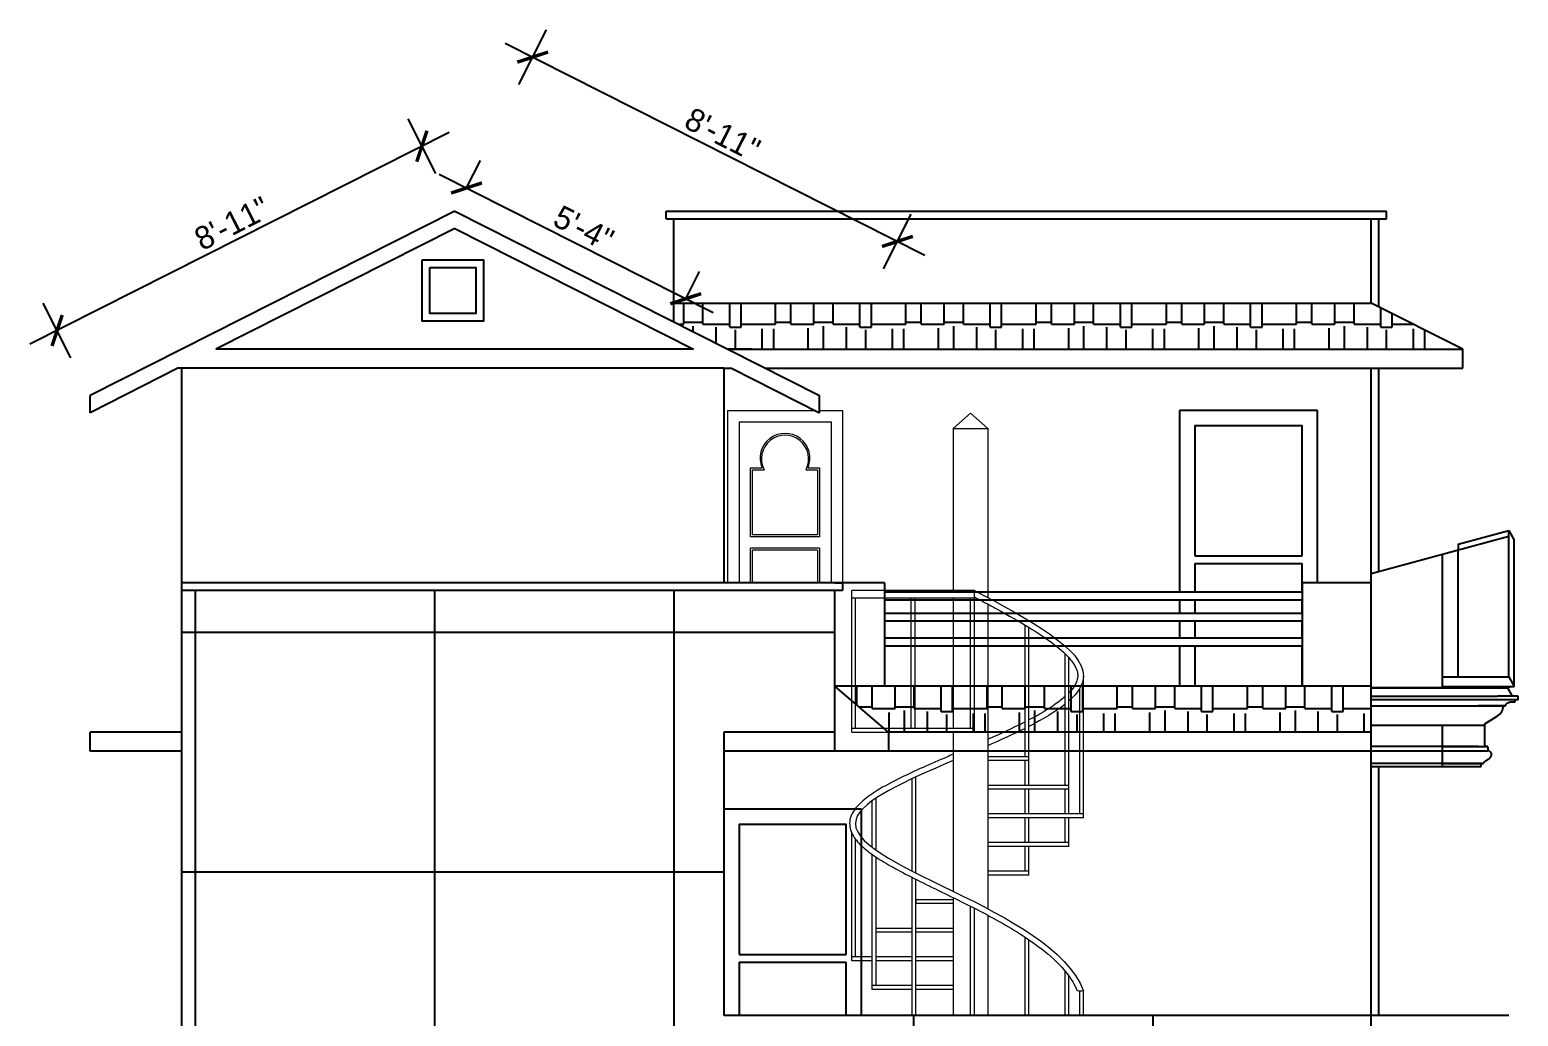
# Model space of a CAD drawing. Header units: inches. Extents: x -343 to 13887, y -13069 to -746.
# Drawn here: x 2355 to 2743.6, y -9081.4 to -8823.8 of the extents above; entities that cross this region are included whole.
import ezdxf

# ---------------------------------------------------------------- set-up
doc = ezdxf.new("R2010")
doc.units = ezdxf.units.IN
doc.header["$LTSCALE"] = 17
doc.header["$MEASUREMENT"] = 0
for name, color, linetype, lineweight in [('25 BOT BAR', 12, 'Continuous', 25), ('DOOR ELEVATION', 21, 'Continuous', 15), ('gradient hatch', 9, 'Continuous', 9), ('OUTLINE', 1, 'Continuous', 25)]:
    doc.layers.add(name, color=color, linetype=linetype, lineweight=lineweight)
doc.styles.add('ARCHITECTURE', font='stylu.ttf')
doc.dimstyles.new('8 SCALE', dxfattribs={"dimscale": 0, "dimtxt": 6, "dimasz": 6, "dimexe": 8, "dimexo": 8, "dimgap": 1.25, "dimtad": 1, "dimdec": 0, "dimzin": 3, "dimdsep": 46, "dimlunit": 4, "dimtxsty": 'ARCHITECTURE', "dimblk": 'ARCHTICK', "dimcen": 8, "dimdle": 8, "dimclrd": 5, "dimclre": 5, "dimclrt": 7, "dimadec": 0, "dimazin": 0, "dimtfac": 0.75, "dimtdec": 0, "dimtix": 1, "dimtmove": 2, "dimatfit": 3, "dimldrblk": 'ARCHTICK', "dimfxl": 8, "dimfxlon": 1, "dimtolj": 1, "dimtzin": 0, "dimlwd": -1, "dimlwe": -1, "dimarcsym": 0})

# ---------------------------------------------------------------- blocks, each defined once
blk = doc.blocks.new('_ArchTick')
at = {"color": 0, "linetype": 'ByBlock', "const_width": 0.15}
blk.add_lwpolyline([(-0.5, -0.5), (0.5, 0.5)], dxfattribs=at)
blk = doc.blocks.new('*D3086')
at = {"layer": '25 BOT BAR', "color": 5, "transparency": 16777216}
for p, q in [((2469.01, -8865.08), (2472.62, -8857.94)), ((2461.87, -8861.47), (2533.38, -8897.62)), ((2526.24, -8894.01), (2529.85, -8886.87))]:
    blk.add_line(p, q, dxfattribs=at)
at = {"layer": 'Defpoints', "color": 0, "transparency": 16777216}
for p in [(2465.94, -8871.16), (2526.24, -8894.01), (2523.17, -8900.09)]:
    blk.add_point(p, dxfattribs=at)
at = {"layer": '25 BOT BAR', "color": 5, "transparency": 16777216, "xscale": 6, "yscale": 6, "zscale": 6}
for p, rotation in [((2469.01, -8865.08), 153.1882254478487), ((2526.24, -8894.01), 333.1882254478487)]:
    blk.add_blockref('_ArchTick', p, dxfattribs=dict(at, rotation=rotation))
at = {"layer": '25 BOT BAR', "color": 7, "transparency": 16777216, "insert": (2499.61, -8875.63), "char_height": 6, "attachment_point": 5, "rotation": 333.1882, "style": 'ARCHITECTURE'}
blk.add_mtext('\\A1;5\'-4"', dxfattribs=at)
blk = doc.blocks.new('*D3088')
at = {"layer": '25 BOT BAR', "color": 5, "transparency": 16777216}
for p, q in [((2482.67, -8838.05), (2489.89, -8823.77)), ((2479.14, -8827.3), (2588.65, -8882.65)), ((2577.91, -8886.18), (2585.12, -8871.9))]:
    blk.add_line(p, q, dxfattribs=at)
at = {"layer": 'Defpoints', "color": 0, "transparency": 16777216}
for p in [(2465.94, -8871.16), (2581.51, -8879.04), (2561.17, -8919.29)]:
    blk.add_point(p, dxfattribs=at)
at = {"layer": '25 BOT BAR', "color": 5, "transparency": 16777216, "xscale": 6, "yscale": 6, "zscale": 6}
for p, rotation in [((2486.28, -8830.91), 153.1882254478486), ((2581.51, -8879.04), 333.1882254478487)]:
    blk.add_blockref('_ArchTick', p, dxfattribs=dict(at, rotation=rotation))
at = {"layer": '25 BOT BAR', "color": 7, "transparency": 16777216, "insert": (2535.86, -8851.09), "char_height": 6, "attachment_point": 5, "rotation": 333.1882, "style": 'ARCHITECTURE'}
blk.add_mtext('\\A1;8\'-11"', dxfattribs=at)
blk = doc.blocks.new('*D3089')
at = {"layer": '25 BOT BAR', "color": 5, "transparency": 16777216}
for p, q in [((2460.96, -8861.31), (2453.74, -8847.03)), ((2464.49, -8850.57), (2354.98, -8905.91)), ((2365.73, -8909.44), (2358.51, -8895.16))]:
    blk.add_line(p, q, dxfattribs=at)
at = {"layer": 'Defpoints', "color": 0, "transparency": 16777216}
for p in [(2465.94, -8871.16), (2362.12, -8902.3), (2370.71, -8919.29)]:
    blk.add_point(p, dxfattribs=at)
at = {"layer": '25 BOT BAR', "color": 5, "transparency": 16777216, "xscale": 6, "yscale": 6, "zscale": 6}
for p, rotation in [((2457.35, -8854.17), 26.8117745521514), ((2362.12, -8902.3), 206.8117745521514)]:
    blk.add_blockref('_ArchTick', p, dxfattribs=dict(at, rotation=rotation))
at = {"layer": '25 BOT BAR', "color": 7, "transparency": 16777216, "insert": (2407.77, -8874.35), "char_height": 6, "attachment_point": 5, "rotation": 26.8118, "style": 'ARCHITECTURE'}
blk.add_mtext('\\A1;8\'-11"', dxfattribs=at)

msp = doc.modelspace()

# ---------------------------------------------------------------- hatches: boundary and pattern name
at = {"layer": 'OUTLINE'}
h = msp.add_hatch(dxfattribs=at)
h.set_pattern_fill('AR-RSHKE', color=8)
h.set_pattern_definition([(0, (4398.208, -5792.663), (25.5, 12), [6, -5, 7, -3, 9, -4]), (0, (4404.208, -5792.163), (25.5, 12), [5, -19, 4, -6]), (0, (4416.208, -5793.413), (25.5, 12), [3, -31]), (90, (4398.208, -5792.663), (-8.5, 12), [11.5, -36.5]), (90, (4404.208, -5792.663), (-8.5, 12), [11.25, -36.75]), (90, (4409.208, -5792.663), (-8.5, 12), [10.5, -37.5]), (90, (4416.208, -5793.413), (-8.5, 12), [11.5, -36.5]), (90, (4419.208, -5793.413), (-8.5, 12), [11.5, -36.5]), (90, (4428.208, -5792.663), (-8.5, 12), [11, -37])])
h.paths.add_polyline_path([(2523.17, -8895.16), (2523.17, -8900.09), (2537.17, -8907.16), (2729.17, -8907.16), (2705.17, -8895.16)])
h = msp.add_hatch(dxfattribs=at)
h.set_pattern_fill('NET', color=256, scale=500)
h.set_pattern_definition([(0, (4398.21, -5793.66), (0, 62.5), []), (90, (4398.21, -5793.66), (-62.5, 4e-15), [])])
h.paths.add_polyline_path([(2536.17, -9081.16), (2536.17, -9027.29), (2536.17, -9007.16), (2560.17, -9007.16), (2560.17, -9004.16), (2560.17, -9003.16), (2565.17, -9003.16), (2565.17, -8970.16), (2394.71, -8970.16), (2394.71, -9343.16), (2705.17, -9343.16), (2705.17, -9124.16), (2705.17, -9081.16)])
h = msp.add_hatch(dxfattribs=at)
h.set_pattern_fill('AR-RSHKE', color=8)
h.set_pattern_definition([(0, (4555.384, -6517.052), (25.5, 12), [6, -5, 7, -3, 9, -4]), (0, (4561.384, -6516.552), (25.5, 12), [5, -19, 4, -6]), (0, (4573.384, -6517.802), (25.5, 12), [3, -31]), (90, (4555.384, -6517.052), (-8.5, 12), [11.5, -36.5]), (90, (4561.384, -6517.052), (-8.5, 12), [11.25, -36.75]), (90, (4566.384, -6517.052), (-8.5, 12), [10.5, -37.5]), (90, (4573.384, -6517.802), (-8.5, 12), [11.5, -36.5]), (90, (4576.384, -6517.802), (-8.5, 12), [11.5, -36.5]), (90, (4585.384, -6517.052), (-8.5, 12), [11, -37])])
h.paths.add_polyline_path([(2705.17, -8995.16), (2565.17, -8995.16), (2579.17, -9007.16), (2705.17, -9007.16)])

# ---------------------------------------------------------------- linework, layer by layer
for p, q in [((2705.17, -8965.72), (2741.17, -8955.99)), ((2727.93, -8958.12), (2741.17, -8954.54)), ((2741.17, -8992.74), (2741.17, -8954.54)), ((2741.17, -8954.54), (2742.55, -8957.07)), ((2742.55, -8995.27), (2742.55, -8957.07)), ((2723.86, -8992.74), (2723.86, -8960.67)), ((2727.93, -8958.12), (2727.93, -8959.57)), ((2727.93, -8992.74), (2727.93, -8959.57)), ((2687.17, -8970.66), (2578.17, -8970.66)), ((2578.17, -8972.66), (2687.17, -8972.66)), ((2687.17, -8976.16), (2578.17, -8976.16)), ((2578.17, -8978.16), (2687.17, -8978.16)), ((2687.17, -8982.66), (2578.17, -8982.66)), ((2578.17, -8984.66), (2687.17, -8984.66)), ((2733.14, -8995.6), (2705.17, -8995.6)), ((2705.17, -8995.6), (2733.14, -8995.6)), ((2705.17, -8995.6), (2740.84, -8995.6)), ((2723.86, -8992.74), (2727.93, -8992.74)), ((2723.86, -8995.6), (2723.86, -8992.74)), ((2723.86, -8995.27), (2740.83, -8995.27)), ((2727.93, -8992.74), (2741.17, -8992.74)), ((2733.14, -8995.6), (2738.23, -8995.6)), ((2739.44, -8995.6), (2740.83, -8995.6)), ((2740.83, -8995.41), (2740.83, -8995.27)), ((2740.83, -8995.27), (2741.26, -8995.27)), ((2740.83, -8995.6), (2740.83, -8995.45)), ((2740.91, -8995.6), (2740.83, -8995.6)), ((2740.83, -8995.6), (2740.84, -8995.6)), ((2740.83, -8995.6), (2742.03, -8997.79)), ((2740.84, -8995.6), (2740.91, -8995.6)), ((2740.98, -8995.6), (2740.91, -8995.6)), ((2741.04, -8995.59), (2740.98, -8995.6)), ((2741.1, -8995.58), (2741.04, -8995.59)), ((2741.16, -8995.55), (2741.1, -8995.58)), ((2741.19, -8995.54), (2741.16, -8995.55)), ((2741.17, -8992.74), (2742.55, -8995.27)), ((2741.2, -8995.53), (2741.19, -8995.54)), ((2741.24, -8995.49), (2741.2, -8995.53)), ((2741.26, -8995.45), (2741.24, -8995.49)), ((2741.26, -8995.27), (2741.28, -8995.32)), ((2741.26, -8995.27), (2741.28, -8995.27)), ((2741.28, -8995.41), (2741.26, -8995.45)), ((2741.28, -8995.27), (2742.55, -8995.27)), ((2741.28, -8995.32), (2741.28, -8995.37)), ((2741.28, -8995.37), (2741.28, -8995.41)), ((2705.17, -8997.8), (2738.23, -8997.79)), ((2742.82, -8998.74), (2705.17, -8998.75)), ((2743.59, -8997.79), (2738.23, -8997.79)), ((2740.25, -9000.3), (2740.3, -9000.16)), ((2740.3, -9000.16), (2740.38, -9000.02)), ((2740.3, -9000.16), (2740.3, -9000.16)), ((2740.38, -9000.02), (2740.46, -8999.89)), ((2740.46, -8999.89), (2740.57, -8999.77)), ((2740.46, -8999.89), (2740.57, -8999.77)), ((2740.46, -8999.89), (2740.46, -8999.89)), ((2740.46, -8999.89), (2740.46, -8999.89)), ((2740.57, -8999.77), (2740.69, -8999.66)), ((2740.69, -8999.66), (2740.82, -8999.56)), ((2740.69, -8999.66), (2740.82, -8999.57)), ((2740.69, -8999.66), (2740.69, -8999.66)), ((2740.69, -8999.66), (2740.69, -8999.66)), ((2740.69, -8999.66), (2740.69, -8999.66)), ((2740.82, -8999.57), (2740.96, -8999.48)), ((2740.82, -8999.56), (2740.96, -8999.48)), ((2740.82, -8999.57), (2740.82, -8999.56)), ((2740.96, -8999.48), (2741.11, -8999.41)), ((2740.96, -8999.48), (2741.11, -8999.41)), ((2740.96, -8999.48), (2740.96, -8999.48)), ((2741.11, -8999.41), (2741.27, -8999.35)), ((2741.11, -8999.41), (2741.11, -8999.41)), ((2741.27, -8999.35), (2741.44, -8999.31)), ((2741.27, -8999.35), (2741.44, -8999.31)), ((2741.27, -8999.35), (2741.27, -8999.35)), ((2741.27, -8999.35), (2741.27, -8999.35)), ((2741.27, -8999.35), (2741.27, -8999.35)), ((2741.44, -8999.31), (2741.6, -8999.29)), ((2741.44, -8999.31), (2741.6, -8999.29)), ((2741.44, -8999.31), (2741.44, -8999.31)), ((2741.6, -8999.29), (2741.74, -8999.28)), ((2741.6, -8999.29), (2741.74, -8999.28)), ((2741.6, -8999.29), (2741.6, -8999.29)), ((2741.74, -8999.28), (2742.82, -8999.28)), ((2743.59, -8998.74), (2742.82, -8998.74)), ((2742.82, -8999.28), (2742.82, -8998.74)), ((2743.59, -8997.79), (2743.59, -8997.79)), ((2743.59, -8998.74), (2743.59, -8997.79)), ((2705.17, -9000.3), (2733.14, -9000.3)), ((2733.14, -9000.3), (2739.64, -9000.3)), ((2739.64, -9000.3), (2733.14, -9000.3)), ((2734.84, -9005.02), (2738.09, -9002.97)), ((2738.09, -9002.97), (2738.45, -9002.74)), ((2738.09, -9002.97), (2738.09, -9002.97)), ((2738.45, -9002.74), (2738.77, -9002.46)), ((2738.77, -9002.46), (2739.04, -9002.16)), ((2739.04, -9002.16), (2739.27, -9001.82)), ((2739.27, -9001.82), (2739.44, -9001.46)), ((2739.44, -9001.46), (2739.57, -9001.08)), ((2739.57, -9001.08), (2739.63, -9000.69)), ((2739.63, -9000.69), (2739.64, -9000.3)), ((2739.64, -9000.3), (2739.64, -9000.3)), ((2739.64, -9000.3), (2740.25, -9000.3)), ((2740.25, -9000.3), (2739.64, -9000.3)), ((2740.25, -9000.3), (2740.25, -9000.3)), ((2705.17, -9005.37), (2734.84, -9005.37)), ((2723.86, -9010.9), (2723.86, -9005.37)), ((2734.84, -9010.9), (2734.84, -9005.02)), ((2733.14, -9010.91), (2705.17, -9010.9)), ((2723.86, -9010.9), (2733.14, -9010.9)), ((2723.86, -9010.9), (2733.14, -9010.9)), ((2723.86, -9010.9), (2723.86, -9010.9)), ((2723.86, -9010.91), (2723.86, -9010.9)), ((2723.86, -9010.9), (2723.86, -9010.9)), ((2723.86, -9010.91), (2733.14, -9010.91)), ((2723.86, -9012.06), (2723.86, -9010.91)), ((2733.14, -9010.9), (2734.84, -9010.9)), ((2733.14, -9010.91), (2735.48, -9010.9)), ((2733.14, -9010.9), (2734.84, -9010.9)), ((2734.84, -9010.9), (2734.84, -9010.9)), ((2735.42, -9010.9), (2734.84, -9010.9)), ((2734.84, -9010.9), (2735.42, -9010.9)), ((2735.42, -9010.9), (2735.42, -9010.9)), ((2735.43, -9010.9), (2735.42, -9010.9)), ((2735.43, -9010.9), (2735.42, -9010.9)), ((2735.45, -9010.9), (2735.43, -9010.9)), ((2735.45, -9010.9), (2735.43, -9010.9)), ((2735.45, -9010.9), (2735.45, -9010.9)), ((2735.48, -9010.9), (2735.45, -9010.9)), ((2735.48, -9010.9), (2735.45, -9010.9)), ((2735.48, -9010.91), (2735.48, -9010.9)), ((2735.51, -9010.91), (2735.48, -9010.9)), ((2735.48, -9010.91), (2735.48, -9010.9)), ((2735.48, -9010.9), (2735.48, -9010.9)), ((2735.51, -9010.91), (2735.48, -9010.91)), ((2735.54, -9010.93), (2735.51, -9010.91)), ((2735.51, -9010.91), (2735.51, -9010.91)), ((2735.54, -9010.93), (2735.51, -9010.91)), ((2735.57, -9010.94), (2735.54, -9010.93)), ((2735.54, -9010.93), (2735.54, -9010.93)), ((2735.57, -9010.94), (2735.54, -9010.93)), ((2735.59, -9010.96), (2735.57, -9010.94)), ((2735.57, -9010.94), (2735.57, -9010.94)), ((2735.59, -9010.96), (2735.57, -9010.94)), ((2735.59, -9010.96), (2735.59, -9010.96)), ((2735.61, -9010.98), (2735.59, -9010.96)), ((2735.61, -9010.98), (2735.61, -9010.98)), ((2735.63, -9011), (2735.61, -9010.98)), ((2735.63, -9011), (2735.63, -9011)), ((2735.65, -9011.03), (2735.63, -9011)), ((2735.65, -9011.03), (2735.65, -9011.03)), ((2735.66, -9011.05), (2735.65, -9011.03)), ((2735.66, -9011.05), (2735.66, -9011.05)), ((2735.66, -9011.08), (2735.66, -9011.05)), ((2735.66, -9011.08), (2735.66, -9011.08)), ((2735.67, -9011.11), (2735.66, -9011.08)), ((2735.67, -9011.11), (2735.67, -9012.05)), ((2705.17, -9012.06), (2733.14, -9012.05)), ((2733.14, -9015.41), (2705.17, -9015.41)), ((2723.86, -9015.41), (2723.86, -9012.06)), ((2723.86, -9015.41), (2733.14, -9015.41)), ((2723.86, -9016.16), (2723.86, -9015.41)), ((2723.86, -9015.41), (2723.86, -9015.41)), ((2733.14, -9012.05), (2735.67, -9012.05)), ((2733.14, -9015.41), (2733.89, -9015.41)), ((2733.89, -9015.41), (2733.14, -9015.41)), ((2733.89, -9015.41), (2733.89, -9015.41)), ((2733.89, -9015.41), (2734.42, -9015.41)), ((2734.42, -9015.41), (2733.89, -9015.41)), ((2733.89, -9016.16), (2733.89, -9015.41)), ((2734.42, -9015.41), (2734.49, -9015.29)), ((2734.42, -9015.41), (2734.42, -9015.41)), ((2734.49, -9015.29), (2734.58, -9015.18)), ((2734.49, -9015.29), (2734.58, -9015.18)), ((2734.49, -9015.29), (2734.49, -9015.29)), ((2734.58, -9015.18), (2734.67, -9015.07)), ((2734.67, -9015.07), (2734.76, -9014.96)), ((2734.67, -9015.07), (2734.67, -9015.07)), ((2734.67, -9015.07), (2734.67, -9015.07)), ((2734.76, -9014.96), (2734.86, -9014.86)), ((2734.76, -9014.96), (2734.76, -9014.96)), ((2734.86, -9014.86), (2734.97, -9014.76)), ((2734.86, -9014.86), (2734.86, -9014.86)), ((2734.97, -9014.76), (2735.08, -9014.67)), ((2734.97, -9014.76), (2735.08, -9014.67)), ((2734.97, -9014.76), (2734.97, -9014.76)), ((2734.97, -9014.76), (2734.97, -9014.76)), ((2734.97, -9014.76), (2734.97, -9014.76)), ((2735.08, -9014.67), (2735.2, -9014.58)), ((2735.08, -9014.67), (2735.2, -9014.58)), ((2735.08, -9014.67), (2735.08, -9014.67)), ((2735.2, -9014.58), (2735.31, -9014.49)), ((2735.2, -9014.58), (2735.31, -9014.49)), ((2735.2, -9014.58), (2735.2, -9014.58)), ((2735.31, -9014.49), (2735.32, -9014.49)), ((2735.32, -9014.49), (2735.44, -9014.41)), ((2735.44, -9014.41), (2735.57, -9014.34)), ((2735.44, -9014.41), (2735.57, -9014.34)), ((2735.44, -9014.41), (2735.44, -9014.41)), ((2735.44, -9014.41), (2735.44, -9014.41)), ((2735.44, -9014.41), (2735.44, -9014.41)), ((2735.57, -9014.34), (2735.7, -9014.27)), ((2735.57, -9014.34), (2735.7, -9014.27)), ((2735.57, -9014.34), (2735.57, -9014.34)), ((2735.78, -9012.07), (2735.67, -9012.05)), ((2735.67, -9012.05), (2735.67, -9012.05)), ((2735.78, -9012.07), (2735.67, -9012.05)), ((2735.7, -9014.27), (2735.8, -9014.22)), ((2735.7, -9014.27), (2735.8, -9014.22)), ((2735.7, -9014.27), (2735.7, -9014.27)), ((2735.89, -9012.1), (2735.78, -9012.07)), ((2735.78, -9012.07), (2735.78, -9012.07)), ((2735.89, -9012.1), (2735.78, -9012.07)), ((2735.8, -9014.22), (2735.89, -9014.16)), ((2735.8, -9014.22), (2735.89, -9014.16)), ((2735.8, -9014.22), (2735.8, -9014.22)), ((2735.99, -9012.13), (2735.89, -9012.1)), ((2735.89, -9012.1), (2735.89, -9012.1)), ((2735.99, -9012.13), (2735.89, -9012.1)), ((2735.89, -9014.16), (2735.98, -9014.1)), ((2735.89, -9014.16), (2735.89, -9014.16)), ((2735.98, -9014.1), (2736.06, -9014.04)), ((2735.98, -9014.1), (2736.06, -9014.04)), ((2735.98, -9014.1), (2735.98, -9014.1)), ((2735.98, -9014.1), (2735.98, -9014.1)), ((2735.98, -9014.1), (2735.98, -9014.1)), ((2736.09, -9012.18), (2735.99, -9012.13)), ((2735.99, -9012.13), (2735.99, -9012.13)), ((2736.09, -9012.18), (2735.99, -9012.13)), ((2736.06, -9014.04), (2736.14, -9013.97)), ((2736.06, -9014.04), (2736.14, -9013.97)), ((2736.06, -9014.04), (2736.06, -9014.04)), ((2736.19, -9012.23), (2736.09, -9012.18)), ((2736.09, -9012.18), (2736.09, -9012.18)), ((2736.19, -9012.23), (2736.09, -9012.18)), ((2736.14, -9013.97), (2736.22, -9013.9)), ((2736.14, -9013.97), (2736.14, -9013.97)), ((2736.28, -9012.3), (2736.19, -9012.23)), ((2736.19, -9012.23), (2736.19, -9012.23)), ((2736.28, -9012.3), (2736.19, -9012.23)), ((2736.22, -9013.89), (2736.29, -9013.82)), ((2736.22, -9013.89), (2736.29, -9013.82)), ((2736.22, -9013.9), (2736.22, -9013.89)), ((2736.28, -9012.3), (2736.28, -9012.3)), ((2736.36, -9012.37), (2736.28, -9012.3)), ((2736.29, -9013.82), (2736.35, -9013.74)), ((2736.35, -9013.74), (2736.41, -9013.66)), ((2736.35, -9013.74), (2736.35, -9013.74)), ((2736.35, -9013.74), (2736.35, -9013.74)), ((2736.36, -9012.37), (2736.36, -9012.37)), ((2736.43, -9012.44), (2736.36, -9012.37)), ((2736.41, -9013.65), (2736.47, -9013.57)), ((2736.41, -9013.66), (2736.41, -9013.65)), ((2736.43, -9012.45), (2736.43, -9012.44)), ((2736.49, -9012.53), (2736.43, -9012.45)), ((2736.47, -9013.57), (2736.52, -9013.48)), ((2736.47, -9013.57), (2736.47, -9013.57)), ((2736.49, -9012.53), (2736.49, -9012.53)), ((2736.54, -9012.62), (2736.49, -9012.53)), ((2736.52, -9013.48), (2736.56, -9013.39)), ((2736.54, -9012.62), (2736.54, -9012.62)), ((2736.58, -9012.71), (2736.54, -9012.62)), ((2736.56, -9013.39), (2736.58, -9013.34)), ((2736.56, -9013.39), (2736.56, -9013.39)), ((2736.58, -9012.71), (2736.58, -9012.71)), ((2736.61, -9012.81), (2736.58, -9012.71)), ((2736.58, -9013.34), (2736.59, -9013.3)), ((2736.58, -9013.34), (2736.58, -9013.34)), ((2736.59, -9013.29), (2736.61, -9013.25)), ((2736.59, -9013.3), (2736.59, -9013.29)), ((2736.61, -9012.81), (2736.61, -9012.81)), ((2736.62, -9012.86), (2736.61, -9012.81)), ((2736.61, -9013.25), (2736.62, -9013.2)), ((2736.61, -9013.25), (2736.61, -9013.25)), ((2736.62, -9012.86), (2736.62, -9012.86)), ((2736.63, -9012.9), (2736.62, -9012.86)), ((2736.62, -9013.2), (2736.63, -9013.15)), ((2736.62, -9013.2), (2736.62, -9013.2)), ((2736.63, -9012.91), (2736.63, -9012.9)), ((2736.63, -9012.95), (2736.63, -9012.91)), ((2736.63, -9012.95), (2736.63, -9012.95)), ((2736.63, -9013), (2736.63, -9012.95)), ((2736.63, -9013), (2736.63, -9013)), ((2736.63, -9013.05), (2736.63, -9013)), ((2736.63, -9013.05), (2736.63, -9013.05)), ((2736.63, -9013.1), (2736.63, -9013.05)), ((2736.63, -9013.15), (2736.63, -9013.1)), ((2736.63, -9013.1), (2736.63, -9013.1)), ((2705.17, -9016.16), (2733.14, -9016.16)), ((2723.86, -9016.21), (2723.86, -9016.16)), ((2733.14, -9016.21), (2723.86, -9016.21)), ((2733.14, -9016.21), (2723.86, -9016.21)), ((2723.86, -9016.21), (2723.86, -9016.21)), ((2733.14, -9016.16), (2733.89, -9016.16)), ((2733.14, -9016.16), (2733.14, -9016.21)), ((2733.14, -9016.21), (2733.14, -9016.21))]:
    msp.add_line(p, q)
at = {"layer": 'DOOR ELEVATION'}
for p, q in [((2537.17, -8923.16), (2537.17, -8968.16)), ((2537.17, -8923.16), (2559.96, -8923.16)), ((2540.17, -8926.16), (2540.17, -8968.16)), ((2540.17, -8926.16), (2564.17, -8926.16)), ((2561.17, -8923.16), (2567.17, -8923.16)), ((2564.17, -8926.16), (2564.17, -8968.16)), ((2567.17, -8923.16), (2567.17, -8968.16)), ((2543.17, -8956.16), (2543.17, -8938.16)), ((2543.17, -8938.16), (2546.17, -8938.16)), ((2543.67, -8955.66), (2543.67, -8938.66)), ((2543.67, -8938.66), (2546.69, -8938.66)), ((2557.66, -8938.66), (2560.67, -8938.66)), ((2558.17, -8938.16), (2561.17, -8938.16)), ((2560.67, -8938.66), (2560.67, -8955.66)), ((2561.17, -8938.16), (2561.17, -8956.16)), ((2561.17, -8956.16), (2543.17, -8956.16)), ((2560.67, -8955.66), (2543.67, -8955.66)), ((2561.17, -8959.16), (2543.17, -8959.16)), ((2543.17, -8968.16), (2543.17, -8959.16)), ((2560.67, -8959.66), (2543.67, -8959.66)), ((2543.67, -8968.16), (2543.67, -8959.66)), ((2560.67, -8959.66), (2560.67, -8968.16)), ((2561.17, -8959.16), (2561.17, -8968.16))]:
    msp.add_line(p, q, dxfattribs=at)
for centre, radius, start, end in [((2552.17, -8935.66), 6.5, 337.3801, 202.6199), ((2552.17, -8935.83), 6.17, 332.7226, 207.2774)]:
    msp.add_arc(centre, radius, start, end, dxfattribs=at)
at = {"layer": 'gradient hatch'}
for p, q in [((2600.6, -8923.92), (2596.1, -8927.92)), ((2600.6, -8923.92), (2605.1, -8927.92)), ((2596.1, -8927.92), (2596.1, -8970.16)), ((2596.1, -8927.92), (2605.1, -8927.92)), ((2605.1, -8927.92), (2605.1, -8972.03)), ((2569.6, -9007.16), (2569.6, -8970.16)), ((2601.6, -8970.16), (2569.6, -8970.16)), ((2601.6, -8972.16), (2569.6, -8972.16)), ((2570.6, -9006.16), (2570.6, -8972.16)), ((2585.1, -9006.16), (2585.1, -8972.16)), ((2586.1, -9006.16), (2586.1, -8972.16)), ((2596.1, -8972.16), (2596.1, -9006.16)), ((2600.6, -9006.16), (2600.6, -8972.16)), ((2601.6, -9007.16), (2601.6, -8970.16)), ((2605.1, -8973.74), (2605.1, -9053.3)), ((2614.85, -9013.63), (2614.85, -8979.21)), ((2615.85, -9014.63), (2615.85, -8979.82)), ((2625.28, -9021.1), (2625.28, -8986.73)), ((2626.28, -9022.1), (2626.28, -8987.77)), ((2629.1, -9028.56), (2629.1, -8995.78)), ((2630.1, -9029.56), (2630.1, -8992.56)), ((2625.28, -9021.1), (2625.28, -9000.03)), ((2626.28, -9028.56), (2626.28, -9000.03)), ((2569.6, -9006.16), (2601.6, -9006.16)), ((2569.6, -9007.16), (2601.6, -9007.16)), ((2596.1, -9007.16), (2596.1, -9048.75)), ((2614.85, -9013.63), (2614.85, -9007.5)), ((2615.85, -9021.1), (2615.85, -9007.5)), ((2615.85, -9013.63), (2605.1, -9013.63)), ((2615.85, -9014.63), (2605.1, -9014.63)), ((2614.85, -9021.1), (2614.85, -9014.63)), ((2585.35, -9043.44), (2585.35, -9019.34)), ((2586.35, -9043.95), (2586.35, -9018.87)), ((2626.28, -9021.1), (2605.1, -9021.1)), ((2626.28, -9022.1), (2605.1, -9022.1)), ((2614.85, -9028.56), (2614.85, -9022.1)), ((2615.85, -9028.56), (2615.85, -9022.1)), ((2625.28, -9028.56), (2625.28, -9022.1)), ((2574.92, -9037.26), (2574.92, -9025.12)), ((2575.92, -9037.99), (2575.92, -9024.43)), ((2630.1, -9028.56), (2605.1, -9028.56)), ((2630.1, -9029.56), (2605.1, -9029.56)), ((2614.85, -9036.03), (2614.85, -9029.56)), ((2615.85, -9036.03), (2615.85, -9029.56)), ((2625.28, -9036.03), (2625.28, -9029.56)), ((2626.28, -9037.03), (2626.28, -9029.56)), ((2569.6, -9066.9), (2569.6, -9033.54)), ((2570.6, -9065.9), (2570.6, -9035.19)), ((2575.92, -9037.99), (2575.92, -9037.36)), ((2626.28, -9036.03), (2605.1, -9036.03)), ((2626.28, -9037.03), (2605.1, -9037.03)), ((2614.85, -9043.5), (2614.85, -9037.03)), ((2615.85, -9044.5), (2615.85, -9037.03)), ((2574.92, -9074.36), (2574.92, -9039.12)), ((2574.92, -9059.43), (2574.92, -9039.12)), ((2575.92, -9073.36), (2575.92, -9039.81)), ((2575.92, -9058.43), (2575.92, -9039.81)), ((2585.35, -9081.16), (2585.35, -9045.12)), ((2585.35, -9051.96), (2585.35, -9045.12)), ((2586.35, -9081.16), (2586.35, -9045.63)), ((2586.35, -9050.96), (2586.35, -9045.63)), ((2615.85, -9043.5), (2605.1, -9043.5)), ((2615.85, -9044.5), (2605.1, -9044.5)), ((2596.1, -9050.42), (2596.1, -9081.16)), ((2596.1, -9050.96), (2586.35, -9050.96)), ((2586.35, -9050.96), (2586.35, -9051.96)), ((2596.1, -9051.96), (2586.35, -9051.96)), ((2600.6, -9081.16), (2600.6, -9052.66)), ((2601.6, -9081.16), (2601.6, -9053.17)), ((2585.35, -9058.43), (2575.92, -9058.43)), ((2596.1, -9058.43), (2586.35, -9058.43)), ((2605.1, -9054.99), (2605.1, -9081.16)), ((2585.35, -9059.43), (2575.92, -9059.43)), ((2596.1, -9059.43), (2586.35, -9059.43)), ((2614.85, -9081.16), (2614.85, -9060.72)), ((2615.85, -9081.16), (2615.85, -9061.39)), ((2574.92, -9065.9), (2569.6, -9065.9)), ((2585.35, -9065.9), (2575.92, -9065.9)), ((2596.1, -9065.9), (2586.35, -9065.9)), ((2574.92, -9066.9), (2569.6, -9066.9)), ((2585.35, -9066.9), (2575.92, -9066.9)), ((2596.1, -9066.9), (2586.35, -9066.9)), ((2625.28, -9081.16), (2625.28, -9069.58)), ((2585.35, -9073.36), (2574.92, -9073.36)), ((2596.1, -9073.36), (2586.35, -9073.36)), ((2626.28, -9081.16), (2626.28, -9070.86)), ((2585.35, -9074.36), (2574.92, -9074.36)), ((2596.1, -9074.36), (2586.35, -9074.36)), ((2629.1, -9081.16), (2629.1, -9074.77)), ((2630.1, -9081.16), (2630.1, -9074.7))]:
    msp.add_line(p, q, dxfattribs=at)
msp.add_arc((2629.29, -9070.54), 4.23, 258.9973, 281.0027, dxfattribs=at)
for points, knots in [([(2601.6, -8970.16), (2615.9, -8977.8), (2634.63, -8987.79), (2628.65, -8996.92), (2626.28, -8999.04)], [0, 0, 0, 0, 36.249276, 47.456693, 47.456693, 47.456693, 47.456693]), ([(2601.6, -8971.86), (2602.11, -8972.14), (2602.63, -8972.41), (2604.64, -8973.49), (2606.12, -8974.29), (2610.5, -8976.68), (2613.31, -8978.27), (2618.1, -8981.2), (2620.13, -8982.54), (2623.64, -8985.18), (2625.12, -8986.48), (2626.93, -8988.5), (2627.48, -8989.25), (2628.18, -8990.54), (2628.39, -8991.09), (2628.58, -8991.97), (2628.61, -8992.32), (2628.57, -8993.03), (2628.51, -8993.38), (2628.27, -8994.13), (2628.1, -8994.51), (2627.49, -8995.56), (2626.96, -8996.25), (2626.28, -8996.96)], [0.59665, 0.59665, 0.59665, 0.59665, 1.903772, 1.903772, 5.711317, 5.711317, 13.326406, 13.326406, 19.918223, 19.918223, 26.51004, 26.51004, 30.682548, 30.682548, 34.084257, 34.084257, 36.573833, 36.573833, 39.063409, 39.063409, 41.552985, 41.552985, 45.629637, 45.629637, 45.629637, 45.629637]), ([(2625.28, -8997.92), (2624.51, -8998.6), (2623.62, -8999.29), (2621.37, -9000.87), (2619.95, -9001.75), (2617.58, -9003.09), (2616.73, -9003.55), (2615.85, -9004.01)], [47.459867, 47.459867, 47.459867, 47.459867, 51.347731, 51.347731, 56.245105, 56.245105, 58.836713, 58.836713, 58.836713, 58.836713]), ([(2614.85, -9004.53), (2612.41, -9005.77), (2609.78, -9007), (2606.4, -9008.51), (2605.75, -9008.8), (2605.1, -9009.09)], [59.802591, 59.802591, 59.802591, 59.802591, 66.770709, 66.770709, 68.419537, 68.419537, 68.419537, 68.419537]), ([(2596.1, -9014.59), (2583.66, -9019.9), (2544.45, -9037.28), (2621.87, -9053.04), (2630.1, -9074.7)], [76.355718, 76.355718, 76.355718, 76.355718, 107.340962, 182.622367, 182.622367, 182.622367, 182.622367]), ([(2596.1, -9012.96), (2595.52, -9013.2), (2594.95, -9013.45), (2590.17, -9015.49), (2586.1, -9017.27), (2580.18, -9020.18), (2578.06, -9021.31), (2574.81, -9023.32), (2573.56, -9024.2), (2571.71, -9025.79), (2571.02, -9026.49), (2570.08, -9027.73), (2569.76, -9028.26), (2569.27, -9029.37), (2569.11, -9029.95), (2569, -9031.13), (2569.04, -9031.72), (2569.3, -9032.85), (2569.51, -9033.4), (2570.06, -9034.45), (2570.4, -9034.95), (2571.56, -9036.39), (2572.52, -9037.29), (2574.79, -9039.07), (2576.08, -9039.95), (2578.95, -9041.71), (2580.52, -9042.59), (2585.97, -9045.5), (2590.28, -9047.57), (2599.18, -9051.92), (2603.78, -9054.21), (2612.45, -9059.07), (2616.52, -9061.66), (2622.16, -9066.21), (2624.12, -9068.1), (2626.86, -9071.56), (2627.81, -9073.11), (2628.48, -9074.7)], [75.867791, 75.867791, 75.867791, 75.867791, 77.296314, 77.296314, 87.821918, 87.821918, 94.579193, 94.579193, 99.742391, 99.742391, 103.657561, 103.657561, 106.327224, 106.327224, 108.996887, 108.996887, 111.66655, 111.66655, 114.336213, 114.336213, 117.005876, 117.005876, 122.242277, 122.242277, 127.478679, 127.478679, 132.715081, 132.715081, 144.499492, 144.499492, 156.283904, 156.283904, 168.068315, 168.068315, 175.870509, 175.870509, 181.943701, 181.943701, 181.943701, 181.943701])]:
    msp.add_open_spline(points, degree=3, knots=knots, dxfattribs=at)
for points in [[(2625.28, -8999.88), (2622.82, -9001.86), (2619.55, -9003.8), (2615.85, -9005.7)], [(2614.85, -9006.21), (2611.8, -9007.74), (2608.49, -9009.24), (2605.1, -9010.73)]]:
    msp.add_open_spline(points, degree=3, dxfattribs=at)
at = {"layer": 'OUTLINE'}
for p, q in [((2465.94, -8871.16), (2370.71, -8919.29)), ((2465.94, -8871.16), (2561.17, -8919.29)), ((2521.17, -8873.16), (2521.17, -8871.16)), ((2521.17, -8871.16), (2709.17, -8871.16)), ((2709.17, -8873.16), (2709.17, -8871.16)), ((2465.94, -8875.64), (2403.58, -8907.16)), ((2465.94, -8875.64), (2528.3, -8907.16)), ((2521.17, -8873.16), (2709.17, -8873.16)), ((2523.17, -8900.09), (2523.17, -8873.16)), ((2705.17, -8895.16), (2705.17, -8873.16)), ((2707.17, -8896.16), (2707.17, -8873.16)), ((2523.17, -8895.16), (2705.17, -8895.16)), ((2729.17, -8907.16), (2705.17, -8895.16)), ((2528.3, -8907.16), (2403.58, -8907.16)), ((2543.53, -8907.16), (2537.17, -8907.16)), ((2537.17, -8907.16), (2729.17, -8907.16)), ((2729.17, -8912.16), (2729.17, -8907.16)), ((2393.68, -8912.16), (2370.71, -8923.77)), ((2536.17, -8912.16), (2393.68, -8912.16)), ((2394.71, -9355.16), (2394.71, -8912.16)), ((2536.17, -8912.16), (2538.2, -8912.16)), ((2536.17, -8912.16), (2536.17, -8968.16)), ((2538.2, -8912.16), (2561.17, -8923.77)), ((2547.06, -8912.16), (2729.17, -8912.16)), ((2705.17, -9124.16), (2705.17, -8912.16)), ((2707.17, -8965.18), (2707.17, -8912.16)), ((2370.71, -8923.77), (2370.71, -8919.29)), ((2561.17, -8923.77), (2561.17, -8919.29)), ((2578.17, -8968.16), (2394.71, -8968.16)), ((2565.17, -8968.16), (2567.17, -8968.16)), ((2567.17, -8968.16), (2567.17, -8970.16)), ((2578.17, -8968.16), (2578.17, -8995.16)), ((2705.17, -8968.16), (2687.17, -8968.16)), ((2687.17, -8968.16), (2687.17, -8995.16)), ((2567.17, -8970.16), (2394.71, -8970.16)), ((2565.17, -9012.16), (2565.17, -8970.16)), ((2567.17, -8970.16), (2565.17, -8970.16)), ((2705.17, -8995.16), (2565.17, -8995.16)), ((2579.17, -9007.16), (2565.17, -8995.16)), ((2707.17, -8995.6), (2707.17, -8995.6)), ((2394.71, -9007.16), (2370.71, -9007.16)), ((2370.71, -9012.16), (2370.71, -9007.16)), ((2565.17, -9007.16), (2536.17, -9007.16)), ((2536.17, -9007.16), (2536.17, -9081.16)), ((2705.17, -9007.16), (2579.17, -9007.16)), ((2579.17, -9007.16), (2579.17, -9012.16)), ((2394.71, -9012.16), (2370.71, -9012.16)), ((2705.17, -9012.16), (2536.17, -9012.16)), ((2707.17, -9081.16), (2707.17, -9016.16)), ((2741.17, -9081.16), (2536.17, -9081.16))]:
    msp.add_line(p, q, dxfattribs=at)
at = {"layer": 'OUTLINE', "color": 241, "true_color": 0xf7abae}
for p, q in [((2691.17, -8923.16), (2655.17, -8923.16)), ((2655.17, -8923.16), (2655.17, -8970.66)), ((2691.17, -8968.16), (2691.17, -8923.16)), ((2659.17, -8961.16), (2687.17, -8961.16)), ((2659.17, -8963.16), (2659.17, -8970.66)), ((2659.17, -8963.16), (2687.17, -8963.16)), ((2687.17, -8970.66), (2687.17, -8963.16)), ((2655.17, -8972.66), (2655.17, -8976.16)), ((2659.17, -8972.66), (2659.17, -8976.16)), ((2687.17, -8976.16), (2687.17, -8972.66)), ((2655.17, -8978.16), (2655.17, -8982.66)), ((2659.17, -8978.16), (2659.17, -8982.66)), ((2687.17, -8982.66), (2687.17, -8978.16)), ((2655.17, -8984.66), (2655.17, -8995.16)), ((2659.17, -8984.66), (2659.17, -8995.16)), ((2687.17, -8995.16), (2687.17, -8984.66)), ((2572.17, -9027.29), (2536.17, -9027.29)), ((2536.17, -9027.29), (2536.17, -9081.16)), ((2572.17, -9081.16), (2572.17, -9027.29)), ((2540.17, -9065.29), (2568.17, -9065.29)), ((2540.17, -9067.29), (2540.17, -9081.16)), ((2540.17, -9067.29), (2568.17, -9067.29)), ((2568.17, -9081.16), (2568.17, -9067.29))]:
    msp.add_line(p, q, dxfattribs=at)
at = {"layer": 'OUTLINE'}
for points in [[(2457.44, -8883.86), (2473.44, -8883.86), (2473.44, -8899.86), (2457.44, -8899.86)], [(2459.44, -8885.86), (2471.44, -8885.86), (2471.44, -8897.86), (2459.44, -8897.86)]]:
    msp.add_lwpolyline(points, close=True, dxfattribs=at)
at = {"layer": 'OUTLINE', "color": 241, "true_color": 0xf7abae}
for points in [[(2687.17, -8961.16), (2687.17, -8927.16), (2659.17, -8927.16), (2659.17, -8961.16)], [(2568.17, -9065.29), (2568.17, -9031.29), (2540.17, -9031.29), (2540.17, -9065.29)]]:
    msp.add_lwpolyline(points, dxfattribs=at)

# ---------------------------------------------------------------- dimensions: what is measured, and where the dimension line sits
at = {"layer": '25 BOT BAR'}
for p2, distance, picture, middle in [((2561.17, -8919.29), 45.1, '*D3088', (2535.86, -8851.09)), ((2370.71, -8919.29), -19.03, '*D3089', (2407.77, -8874.35)), ((2523.17, -8900.09), 6.81, '*D3086', (2499.61, -8875.63))]:
    dim = msp.add_aligned_dim(p1=(2465.94, -8871.16), p2=p2, distance=distance, dimstyle='8 SCALE', override={"dimscale": 1}, dxfattribs=at)
    dim.commit()
    dim.dimension.update_dxf_attribs({"geometry": picture, "text_midpoint": middle})

doc.saveas('drawing.dxf')
